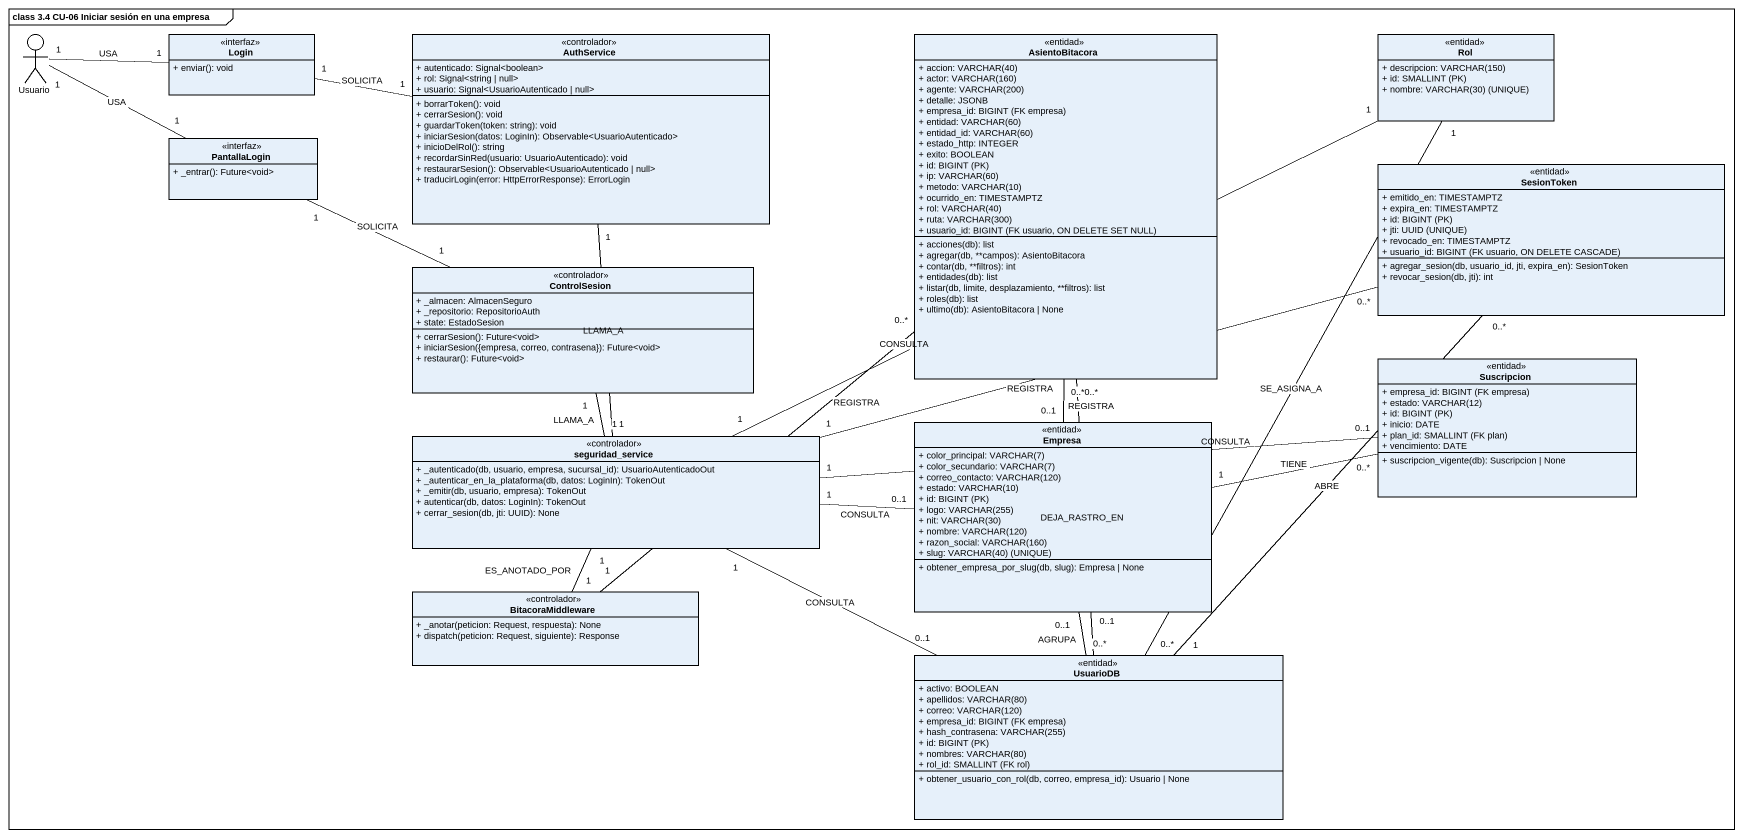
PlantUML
@startuml
mainframe class 3.4 CU-06 Iniciar sesión en una empresa
allowmixing
hide circle
hide empty members
skinparam classAttributeIconSize 0
actor Usuario
class Login <<interfaz>> {
  + enviar(): void
}
class AuthService <<controlador>> {
  + autenticado: Signal<boolean>
  + rol: Signal<string | null>
  + usuario: Signal<UsuarioAutenticado | null>
  + borrarToken(): void
  + cerrarSesion(): void
  + guardarToken(token: string): void
  + iniciarSesion(datos: LoginIn): Observable<UsuarioAutenticado>
  + inicioDelRol(): string
  + recordarSinRed(usuario: UsuarioAutenticado): void
  + restaurarSesion(): Observable<UsuarioAutenticado | null>
  + traducirLogin(error: HttpErrorResponse): ErrorLogin
}
class AsientoBitacora <<entidad>> {
  {field} + accion: VARCHAR(40)
  {field} + actor: VARCHAR(160)
  {field} + agente: VARCHAR(200)
  + detalle: JSONB
  {field} + empresa_id: BIGINT (FK empresa)
  {field} + entidad: VARCHAR(60)
  {field} + entidad_id: VARCHAR(60)
  + estado_http: INTEGER
  + exito: BOOLEAN
  {field} + id: BIGINT (PK)
  {field} + ip: VARCHAR(60)
  {field} + metodo: VARCHAR(10)
  + ocurrido_en: TIMESTAMPTZ
  {field} + rol: VARCHAR(40)
  {field} + ruta: VARCHAR(300)
  {field} + usuario_id: BIGINT (FK usuario, ON DELETE SET NULL)
  + acciones(db): list
  + agregar(db, **campos): AsientoBitacora
  + contar(db, **filtros): int
  + entidades(db): list
  + listar(db, limite, desplazamiento, **filtros): list
  + roles(db): list
  + ultimo(db): AsientoBitacora | None
}
class Rol <<entidad>> {
  {field} + descripcion: VARCHAR(150)
  {field} + id: SMALLINT (PK)
  {field} + nombre: VARCHAR(30) (UNIQUE)
}
class PantallaLogin <<interfaz>> {
  + _entrar(): Future<void>
}
class SesionToken <<entidad>> {
  + emitido_en: TIMESTAMPTZ
  + expira_en: TIMESTAMPTZ
  {field} + id: BIGINT (PK)
  {field} + jti: UUID (UNIQUE)
  + revocado_en: TIMESTAMPTZ
  {field} + usuario_id: BIGINT (FK usuario, ON DELETE CASCADE)
  + agregar_sesion(db, usuario_id, jti, expira_en): SesionToken
  + revocar_sesion(db, jti): int
}
class ControlSesion <<controlador>> {
  + _almacen: AlmacenSeguro
  + _repositorio: RepositorioAuth
  + state: EstadoSesion
  + cerrarSesion(): Future<void>
  + iniciarSesion({empresa, correo, contrasena}): Future<void>
  + restaurar(): Future<void>
}
class Suscripcion <<entidad>> {
  {field} + empresa_id: BIGINT (FK empresa)
  {field} + estado: VARCHAR(12)
  {field} + id: BIGINT (PK)
  + inicio: DATE
  {field} + plan_id: SMALLINT (FK plan)
  + vencimiento: DATE
  + suscripcion_vigente(db): Suscripcion | None
}
class seguridad_service <<controlador>> {
  + _autenticado(db, usuario, empresa, sucursal_id): UsuarioAutenticadoOut
  + _autenticar_en_la_plataforma(db, datos: LoginIn): TokenOut
  + _emitir(db, usuario, empresa): TokenOut
  + autenticar(db, datos: LoginIn): TokenOut
  + cerrar_sesion(db, jti: UUID): None
}
class Empresa <<entidad>> {
  {field} + color_principal: VARCHAR(7)
  {field} + color_secundario: VARCHAR(7)
  {field} + correo_contacto: VARCHAR(120)
  {field} + estado: VARCHAR(10)
  {field} + id: BIGINT (PK)
  {field} + logo: VARCHAR(255)
  {field} + nit: VARCHAR(30)
  {field} + nombre: VARCHAR(120)
  {field} + razon_social: VARCHAR(160)
  {field} + slug: VARCHAR(40) (UNIQUE)
  + obtener_empresa_por_slug(db, slug): Empresa | None
}
class BitacoraMiddleware <<controlador>> {
  + _anotar(peticion: Request, respuesta): None
  + dispatch(peticion: Request, siguiente): Response
}
class UsuarioDB <<entidad>> {
  + activo: BOOLEAN
  {field} + apellidos: VARCHAR(80)
  {field} + correo: VARCHAR(120)
  {field} + empresa_id: BIGINT (FK empresa)
  {field} + hash_contrasena: VARCHAR(255)
  {field} + id: BIGINT (PK)
  {field} + nombres: VARCHAR(80)
  {field} + rol_id: SMALLINT (FK rol)
  + obtener_usuario_con_rol(db, correo, empresa_id): Usuario | None
}
Usuario "1" -right- "1" Login : USA
Usuario "1" -right- "1" PantallaLogin : USA
Login "1" -right- "1" AuthService : SOLICITA
AuthService "1" -- "1" seguridad_service : LLAMA_A
Rol "1" -- "0..*" UsuarioDB : SE_ASIGNA_A
PantallaLogin "1" -right- "1" ControlSesion : SOLICITA
ControlSesion "1" -- "1" seguridad_service : LLAMA_A
seguridad_service "1" -right- "1" Rol : CONSULTA
seguridad_service "1" -right- "0..*" SesionToken : REGISTRA
seguridad_service "1" -right- "0..1" Suscripcion : CONSULTA
seguridad_service "1" -right- "0..1" Empresa : CONSULTA
seguridad_service "1" -- "1" BitacoraMiddleware : ES_ANOTADO_POR
seguridad_service "1" -right- "0..1" UsuarioDB : CONSULTA
Empresa "0..1" -up- "0..*" AsientoBitacora : REGISTRA
Empresa "1" -right- "0..*" Suscripcion : TIENE
Empresa "0..1" -- "0..*" UsuarioDB : AGRUPA
BitacoraMiddleware "1" -up- "0..*" AsientoBitacora : REGISTRA
UsuarioDB "0..1" -up- "0..*" AsientoBitacora : DEJA_RASTRO_EN
UsuarioDB "1" -up- "0..*" SesionToken : ABRE
@enduml
